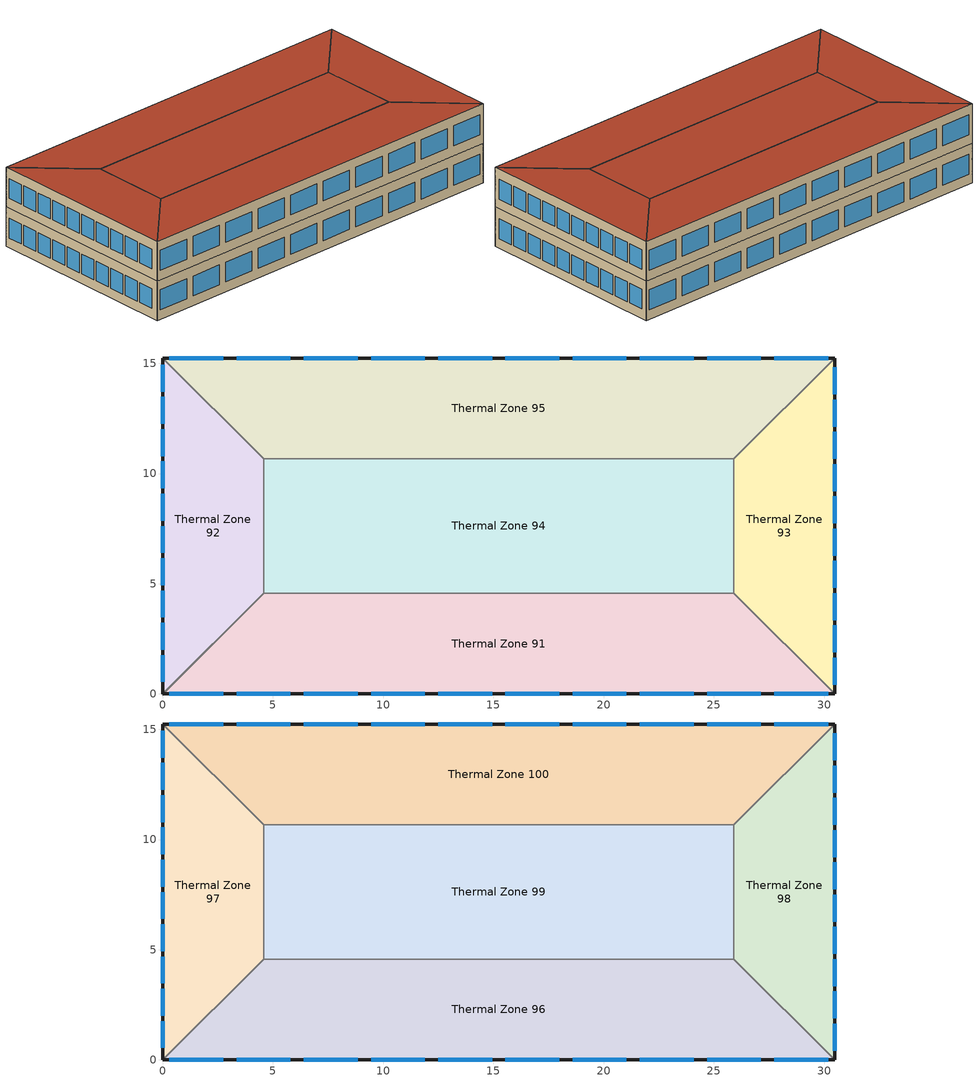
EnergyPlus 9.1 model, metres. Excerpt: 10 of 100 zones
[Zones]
Thermal Zone 91
 floor to Thermal Zone 86 (Interior Floor): 25.91,4.57 30.48,0 0,0 4.57,4.57 z54.86
 wall outside (ASHRAE 90.1-2010 ExtWall Mass ClimateZone 5): 0,0 30.48,0 z54.86:57.91
 wall to Thermal Zone 92 (Interior Wall): 4.57,4.57 0,0 z54.86:57.91
 wall to Thermal Zone 94 (Interior Wall): 25.91,4.57 4.57,4.57 z54.86:57.91
 wall to Thermal Zone 93 (Interior Wall): 30.48,0 25.91,4.57 z54.86:57.91
 window (ASHRAE 90.1-2010 ExtWindow Metal ClimateZone 4-6): 3.35,0 5.79,0 / 24.69,0 27.13,0 / 27.74,0 30.18,0 / 18.59,0 21.03,0 / 12.5,0 14.94,0 / 6.4,0 8.84,0 / 0.3,0 2.74,0 / 9.45,0 11.89,0 / 21.64,0 24.08,0 / 15.54,0 17.98,0 z55.63:57.15
Thermal Zone 92
 floor to Thermal Zone 87 (Interior Floor): 0,15.24 4.57,10.67 4.57,4.57 0,0 z54.86
 wall outside (ASHRAE 90.1-2010 ExtWall Mass ClimateZone 5): 0,15.24 0,0 z54.86:57.91
 wall to Thermal Zone 94 (Interior Wall): 4.57,4.57 4.57,10.67 z54.86:57.91
 wall to Thermal Zone 95 (Interior Wall): 4.57,10.67 0,15.24 z54.86:57.91
 window (ASHRAE 90.1-2010 ExtWindow Metal ClimateZone 4-6): 0,12.01 0,10.79 / 0,14.94 0,13.72 / 0,6.16 0,4.94 / 0,9.08 0,7.86 / 0,10.55 0,9.33 / 0,13.47 0,12.25 / 0,7.62 0,6.4 / 0,4.69 0,3.47 / 0,1.77 0,0.55 / 0,3.23 0,2.01 z55.63:57.15
Thermal Zone 93
 floor to Thermal Zone 88 (Interior Floor): 30.48,15.24 30.48,0 25.91,4.57 25.91,10.67 z54.86
 wall outside (ASHRAE 90.1-2010 ExtWall Mass ClimateZone 5): 30.48,0 30.48,15.24 z54.86:57.91
 wall to Thermal Zone 94 (Interior Wall): 25.91,10.67 25.91,4.57 z54.86:57.91
 wall to Thermal Zone 95 (Interior Wall): 30.48,15.24 25.91,10.67 z54.86:57.91
 window (ASHRAE 90.1-2010 ExtWindow Metal ClimateZone 4-6): 30.48,10.67 30.48,11.89 / 30.48,13.59 30.48,14.81 / 30.48,0.43 30.48,1.65 / 30.48,12.13 30.48,13.35 / 30.48,9.2 30.48,10.42 / 30.48,4.82 30.48,6.04 / 30.48,7.74 30.48,8.96 / 30.48,3.35 30.48,4.57 / 30.48,1.89 30.48,3.11 / 30.48,6.28 30.48,7.5 z55.63:57.15
Thermal Zone 94
 floor to Thermal Zone 89 (Interior Floor): 25.91,10.67 25.91,4.57 4.57,4.57 4.57,10.67 z54.86
 wall to Thermal Zone 95 (Interior Wall): 25.91,10.67 4.57,10.67 z54.86:57.91
Thermal Zone 95
 floor to Thermal Zone 90 (Interior Floor): 30.48,15.24 25.91,10.67 4.57,10.67 0,15.24 z54.86
 wall outside (ASHRAE 90.1-2010 ExtWall Mass ClimateZone 5): 30.48,15.24 0,15.24 z54.86:57.91
 window (ASHRAE 90.1-2010 ExtWindow Metal ClimateZone 4-6): 8.84,15.24 6.4,15.24 / 30.18,15.24 27.74,15.24 / 27.13,15.24 24.69,15.24 / 17.98,15.24 15.54,15.24 / 24.08,15.24 21.64,15.24 / 2.74,15.24 0.3,15.24 / 5.79,15.24 3.35,15.24 / 11.89,15.24 9.45,15.24 / 14.94,15.24 12.5,15.24 / 21.03,15.24 18.59,15.24 z55.63:57.15
Thermal Zone 100
 floor to Thermal Zone 95 (Interior Floor): 30.48,15.24 25.91,10.67 4.57,10.67 0,15.24 z57.91
 wall outside (ASHRAE 90.1-2010 ExtWall Mass ClimateZone 5): 30.48,15.24 0,15.24 z57.91:60.96
 wall to Thermal Zone 98 (Interior Wall): 25.91,10.67 30.48,15.24 z57.91:60.96
 wall to Thermal Zone 99 (Interior Wall): 4.57,10.67 25.91,10.67 z57.91:60.96
 wall to Thermal Zone 97 (Interior Wall): 0,15.24 4.57,10.67 z57.91:60.96
 window (ASHRAE 90.1-2010 ExtWindow Metal ClimateZone 4-6): 11.89,15.24 9.45,15.24 / 14.94,15.24 12.5,15.24 / 5.79,15.24 3.35,15.24 / 24.08,15.24 21.64,15.24 / 8.84,15.24 6.4,15.24 / 27.13,15.24 24.69,15.24 / 30.18,15.24 27.74,15.24 / 17.98,15.24 15.54,15.24 / 21.03,15.24 18.59,15.24 / 2.74,15.24 0.3,15.24 z58.67:60.2
 roof outside (ASHRAE 90.1-2010 ExtRoof IEAD ClimateZone 2-8): 25.91,10.67 30.48,15.24 0,15.24 4.57,10.67 z60.96
Thermal Zone 96
 floor to Thermal Zone 91 (Interior Floor): 25.91,4.57 30.48,0 0,0 4.57,4.57 z57.91
 wall outside (ASHRAE 90.1-2010 ExtWall Mass ClimateZone 5): 0,0 30.48,0 z57.91:60.96
 wall to Thermal Zone 97 (Interior Wall): 4.57,4.57 0,0 z57.91:60.96
 wall to Thermal Zone 99 (Interior Wall): 25.91,4.57 4.57,4.57 z57.91:60.96
 wall to Thermal Zone 98 (Interior Wall): 30.48,0 25.91,4.57 z57.91:60.96
 window (ASHRAE 90.1-2010 ExtWindow Metal ClimateZone 4-6): 27.74,0 30.18,0 / 18.59,0 21.03,0 / 0.3,0 2.74,0 / 9.45,0 11.89,0 / 21.64,0 24.08,0 / 6.4,0 8.84,0 / 12.5,0 14.94,0 / 24.69,0 27.13,0 / 15.54,0 17.98,0 / 3.35,0 5.79,0 z58.67:60.2
 roof outside (ASHRAE 90.1-2010 ExtRoof IEAD ClimateZone 2-8): 30.48,0 25.91,4.57 4.57,4.57 0,0 z60.96
Thermal Zone 97
 floor to Thermal Zone 92 (Interior Floor): 0,15.24 4.57,10.67 4.57,4.57 0,0 z57.91
 wall outside (ASHRAE 90.1-2010 ExtWall Mass ClimateZone 5): 0,15.24 0,0 z57.91:60.96
 wall to Thermal Zone 99 (Interior Wall): 4.57,4.57 4.57,10.67 z57.91:60.96
 window (ASHRAE 90.1-2010 ExtWindow Metal ClimateZone 4-6): 0,6.16 0,4.94 / 0,13.47 0,12.25 / 0,10.55 0,9.33 / 0,4.69 0,3.47 / 0,12.01 0,10.79 / 0,9.08 0,7.86 / 0,3.23 0,2.01 / 0,1.77 0,0.55 / 0,7.62 0,6.4 / 0,14.94 0,13.72 z58.67:60.2
 roof outside (ASHRAE 90.1-2010 ExtRoof IEAD ClimateZone 2-8): 0,0 4.57,4.57 4.57,10.67 0,15.24 z60.96
Thermal Zone 98
 floor to Thermal Zone 93 (Interior Floor): 30.48,15.24 30.48,0 25.91,4.57 25.91,10.67 z57.91
 wall outside (ASHRAE 90.1-2010 ExtWall Mass ClimateZone 5): 30.48,0 30.48,15.24 z57.91:60.96
 wall to Thermal Zone 99 (Interior Wall): 25.91,10.67 25.91,4.57 z57.91:60.96
 window (ASHRAE 90.1-2010 ExtWindow Metal ClimateZone 4-6): 30.48,10.67 30.48,11.89 / 30.48,4.82 30.48,6.04 / 30.48,7.74 30.48,8.96 / 30.48,12.13 30.48,13.35 / 30.48,9.2 30.48,10.42 / 30.48,6.28 30.48,7.5 / 30.48,0.43 30.48,1.65 / 30.48,1.89 30.48,3.11 / 30.48,13.59 30.48,14.81 / 30.48,3.35 30.48,4.57 z58.67:60.2
 roof outside (ASHRAE 90.1-2010 ExtRoof IEAD ClimateZone 2-8): 30.48,0 30.48,15.24 25.91,10.67 25.91,4.57 z60.96
Thermal Zone 99
 floor to Thermal Zone 94 (Interior Floor): 25.91,10.67 25.91,4.57 4.57,4.57 4.57,10.67 z57.91
 roof outside (ASHRAE 90.1-2010 ExtRoof IEAD ClimateZone 2-8): 25.91,4.57 25.91,10.67 4.57,10.67 4.57,4.57 z60.96
[Building]
Building 1
[Site:Location]
Chicago Ohare Intl Ap: Latitude {deg}=41.98; Longitude {deg}=-87.92; Time Zone {hr}=-6; Elevation {m}=201
[Material] Thermal Absorptance=0.9
Name | Roughness | Thickness {m} | Conductivity {W/m-K} | Density {kg/m3} | Specific Heat {J/kg-K} | Solar Absorptance | Visible Absorptance
1/2IN Gypsum | Smooth | 0.0127 | 0.16 | 784.9 | 830 | 0.4 | 0.4
1IN Stucco | Smooth | 0.0253 | 0.6918 | 1858 | 837 | 0.92 | 0.92
8IN CONCRETE HW RefBldg | Rough | 0.2032 | 1.311 | 2240 | 836.8 | 0.7 | 0.7
F16 Acoustic tile | MediumSmooth | 0.0191 | 0.06 | 368 | 590 | 0.3 | 0.3
G01a 19mm gypsum board | MediumSmooth | 0.019 | 0.16 | 800 | 1090 | 0.4 | 0.4
IEAD Roof Insulation R-19.72 IP | MediumRough | 0.170137 | 0.049 | 265 | 836.8 | 0.7 | 0.7
M11 100mm lightweight concrete | MediumRough | 0.1016 | 0.53 | 1280 | 840 | 0.5 | 0.5
Mass Wall Insulation R-8.72 IP | MediumRough | 0.075271 | 0.049 | 265 | 836.8 | 0.7 | 0.7
Metal Decking | MediumSmooth | 0.0015 | 45.006 | 7680 | 418.4 | 0.6 | 0.6
Roof Membrane | VeryRough | 0.0095 | 0.16 | 1121.29 | 1460 | 0.7 | 0.7
[Material:AirGap]
Name | Thermal Resistance {m2-K/W}
F04 Wall air space resistance | 0.15
F05 Ceiling air space resistance | 0.18
[WindowMaterial:SimpleGlazingSystem]
Fixed Window 3.12/0.40/0.31: U-Factor {W/m2-K}=3.12304; Solar Heat Gain Coefficient=0.4; Visible Transmittance=0.31
[Construction]
ASHRAE 90.1-2010 ExtRoof IEAD ClimateZone 2-8: Roof Membrane, IEAD Roof Insulation R-19.72 IP, Metal Decking
ASHRAE 90.1-2010 ExtWall Mass ClimateZone 5: 1IN Stucco, 8IN CONCRETE HW RefBldg, Mass Wall Insulation R-8.72 IP, 1/2IN Gypsum
ASHRAE 90.1-2010 ExtWindow Metal ClimateZone 4-6: Fixed Window 3.12/0.40/0.31
Interior Floor: F16 Acoustic tile, F05 Ceiling air space resistance, M11 100mm lightweight concrete
Interior Wall: G01a 19mm gypsum board, F04 Wall air space resistance, G01a 19mm gypsum board
[Zone]
Thermal Zone 100; Thermal Zone 91; Thermal Zone 92; Thermal Zone 93; Thermal Zone 94; Thermal Zone 95; Thermal Zone 96; Thermal Zone 97; Thermal Zone 98; Thermal Zone 99
[Daylighting:Controls] Lighting Control Type=ContinuousOff; Minimum Input Power Fraction for Continuous or ContinuousOff Dimming Control=0.3; Minimum Light Output Fraction for Continuous or ContinuousOff Dimming Control=0.2; Glare Calculation Azimuth Angle of View Direction Clockwise from Zone y-Axis {deg}=-0; Fraction of Zone Controlled by Reference Point 1=0.5; Illuminance Setpoint at Reference Point 1 {lux}=484.376; Fraction of Zone Controlled by Reference Point 2=0.5; Illuminance Setpoint at Reference Point 2 {lux}=484.376
Name | Zone | Glare Calculation Daylighting Reference Point | Daylighting Reference Point 1 | Daylighting Reference Point 2
Thermal Zone 100 DaylightingControls | Thermal Zone 100 | Space 2005 primary daylighting control | Space 2005 primary daylighting control | Space 2005 secondary daylighting control
Thermal Zone 91 DaylightingControls | Thermal Zone 91 | Space 1901 primary daylighting control | Space 1901 primary daylighting control | Space 1901 secondary daylighting control
Thermal Zone 92 DaylightingControls | Thermal Zone 92 | Space 1902 primary daylighting control | Space 1902 primary daylighting control | Space 1902 secondary daylighting control
Thermal Zone 93 DaylightingControls | Thermal Zone 93 | Space 1903 primary daylighting control | Space 1903 primary daylighting control | Space 1903 secondary daylighting control
Thermal Zone 95 DaylightingControls | Thermal Zone 95 | Space 1905 primary daylighting control | Space 1905 primary daylighting control | Space 1905 secondary daylighting control
Thermal Zone 96 DaylightingControls | Thermal Zone 96 | Space 2001 primary daylighting control | Space 2001 primary daylighting control | Space 2001 secondary daylighting control
Thermal Zone 97 DaylightingControls | Thermal Zone 97 | Space 2002 primary daylighting control | Space 2002 primary daylighting control | Space 2002 secondary daylighting control
Thermal Zone 98 DaylightingControls | Thermal Zone 98 | Space 2003 primary daylighting control | Space 2003 primary daylighting control | Space 2003 secondary daylighting control
